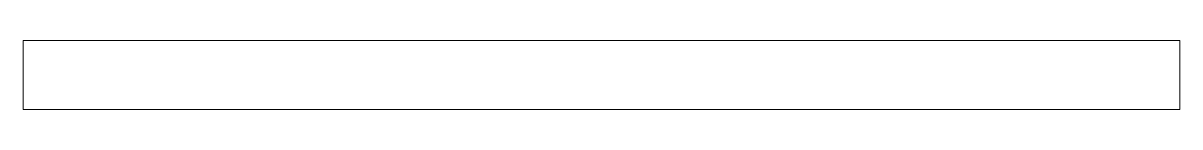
# Model space of a CAD drawing. Header units: metres. Extents: x 0 to 250, y 0 to 15.
import ezdxf

# ---------------------------------------------------------------- set-up
doc = ezdxf.new("R2010")
doc.units = ezdxf.units.M
doc.layers.add('A-DETL-GENF', color=92, linetype='Continuous', lineweight=18)

# ---------------------------------------------------------------- blocks, each defined once
blk = doc.blocks.new('40 gipsplaat - D15-3884643-00_0 Basismaterialen')
at = {"layer": 'A-DETL-GENF'}
for p, q in [((250, 15), (0, 15)), ((0, 15), (0, 0)), ((250, 0), (250, 15)), ((0, 0), (250, 0))]:
    blk.add_line(p, q, dxfattribs=at)

msp = doc.modelspace()

# ---------------------------------------------------------------- block references
msp.add_blockref('40 gipsplaat - D15-3884643-00_0 Basismaterialen', (0, 0))

doc.saveas('drawing.dxf')
